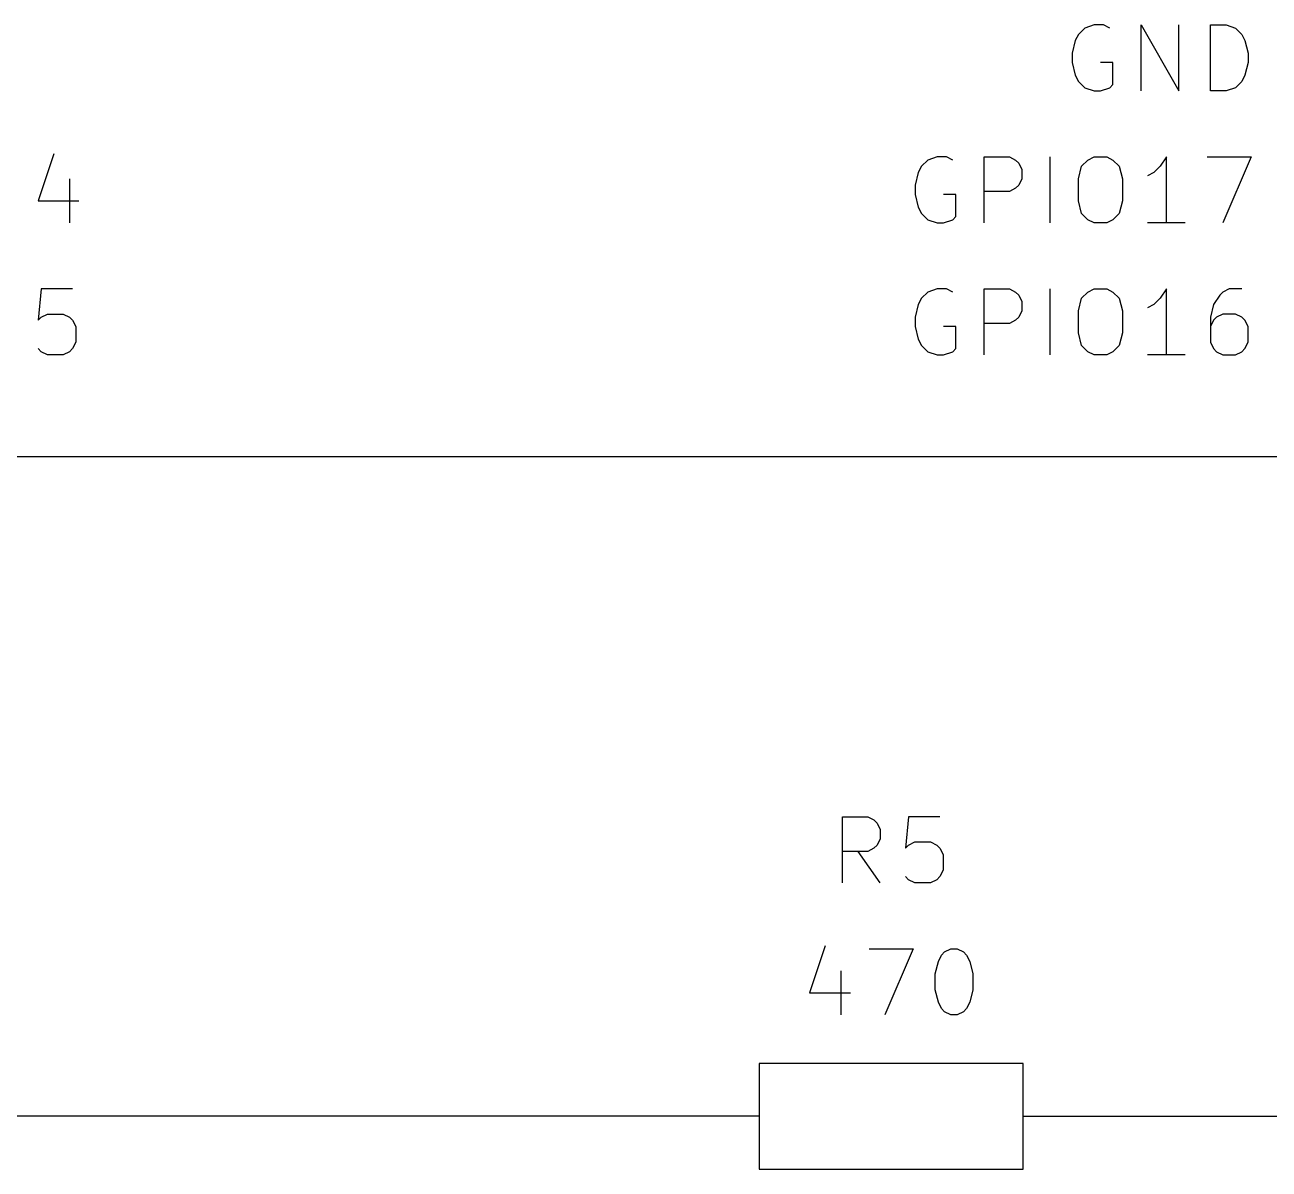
# Model space of a CAD drawing. Extents: x 0.4 to 11.3, y -7.9 to -0.4.
# Drawn here: x 5.243 to 6.186, y -4.09 to -3.223 of the extents above; entities that cross this region are included whole.
import ezdxf

# ---------------------------------------------------------------- set-up
doc = ezdxf.new("R2010")
doc.units = 0
doc.header["$MEASUREMENT"] = 0
for name, color, linetype in [('CYAN2', 4, 'CONTINUOUS'), ('GREEN3', 91, 'CONTINUOUS'), ('LYELLOW', 51, 'CONTINUOUS'), ('RED2', 1, 'CONTINUOUS')]:
    doc.layers.add(name, color=color, linetype=linetype)

msp = doc.modelspace()

# ---------------------------------------------------------------- linework, layer by layer
at = {"layer": 'CYAN2', "linetype": 'CONTINUOUS'}
for p, q in [((6.05381, -3.22313), (6.04667, -3.22551)), ((6.05381, -3.22313), (6.04667, -3.22551)), ((6.06095, -3.22313), (6.05381, -3.22313)), ((6.06095, -3.22313), (6.05381, -3.22313)), ((6.06571, -3.22551), (6.06095, -3.22313)), ((6.06571, -3.22551), (6.06095, -3.22313)), ((6.08952, -3.27313), (6.08952, -3.22313)), ((6.08952, -3.22313), (6.11809, -3.27313)), ((6.08952, -3.27313), (6.08952, -3.22313)), ((6.08952, -3.22313), (6.11809, -3.27313)), ((6.11809, -3.27313), (6.11809, -3.22313)), ((6.11809, -3.27313), (6.11809, -3.22313)), ((6.1419, -3.27313), (6.1419, -3.22313)), ((6.1419, -3.22313), (6.15381, -3.22313)), ((6.1419, -3.27313), (6.1419, -3.22313)), ((6.1419, -3.22313), (6.15381, -3.22313)), ((6.15381, -3.22313), (6.16095, -3.22551)), ((6.15381, -3.22313), (6.16095, -3.22551)), ((6.0419, -3.23028), (6.03952, -3.23504)), ((6.0419, -3.23028), (6.03952, -3.23504)), ((6.04667, -3.22551), (6.0419, -3.23028)), ((6.04667, -3.22551), (6.0419, -3.23028)), ((6.16095, -3.22551), (6.16571, -3.23028)), ((6.16095, -3.22551), (6.16571, -3.23028)), ((6.16571, -3.23028), (6.16809, -3.23504)), ((6.16571, -3.23028), (6.16809, -3.23504)), ((6.03952, -3.23504), (6.03714, -3.24456)), ((6.03952, -3.23504), (6.03714, -3.24456)), ((6.16809, -3.23504), (6.17047, -3.24456)), ((6.16809, -3.23504), (6.17047, -3.24456)), ((6.03714, -3.24456), (6.03714, -3.2517)), ((6.03714, -3.24456), (6.03714, -3.2517)), ((6.03714, -3.2517), (6.03952, -3.26122)), ((6.03714, -3.2517), (6.03952, -3.26122)), ((6.06809, -3.2517), (6.05857, -3.2517)), ((6.06809, -3.2517), (6.05857, -3.2517)), ((6.06809, -3.26837), (6.06809, -3.2517)), ((6.06809, -3.26837), (6.06809, -3.2517)), ((6.17047, -3.2517), (6.16809, -3.26122)), ((6.17047, -3.2517), (6.16809, -3.26122)), ((6.17047, -3.24456), (6.17047, -3.2517)), ((6.17047, -3.24456), (6.17047, -3.2517)), ((6.03952, -3.26122), (6.0419, -3.26599)), ((6.03952, -3.26122), (6.0419, -3.26599)), ((6.16809, -3.26122), (6.16571, -3.26599)), ((6.16809, -3.26122), (6.16571, -3.26599)), ((6.0419, -3.26599), (6.04667, -3.27075)), ((6.0419, -3.26599), (6.04667, -3.27075)), ((6.04667, -3.27075), (6.05381, -3.27313)), ((6.04667, -3.27075), (6.05381, -3.27313)), ((6.05857, -3.27313), (6.06571, -3.27075)), ((6.05857, -3.27313), (6.06571, -3.27075)), ((6.06571, -3.27075), (6.06809, -3.26837)), ((6.06571, -3.27075), (6.06809, -3.26837)), ((6.16095, -3.27075), (6.15381, -3.27313)), ((6.16095, -3.27075), (6.15381, -3.27313)), ((6.16571, -3.26599), (6.16095, -3.27075)), ((6.16571, -3.26599), (6.16095, -3.27075)), ((6.05381, -3.27313), (6.05857, -3.27313)), ((6.05381, -3.27313), (6.05857, -3.27313)), ((6.15381, -3.27313), (6.1419, -3.27313)), ((6.15381, -3.27313), (6.1419, -3.27313)), ((5.26524, -3.32075), (5.25333, -3.35646)), ((5.26524, -3.32075), (5.25333, -3.35646)), ((5.92762, -3.32551), (5.92285, -3.33028)), ((5.92762, -3.32551), (5.92285, -3.33028)), ((5.93476, -3.32313), (5.92762, -3.32551)), ((5.93476, -3.32313), (5.92762, -3.32551)), ((5.9419, -3.32313), (5.93476, -3.32313)), ((5.9419, -3.32313), (5.93476, -3.32313)), ((5.94667, -3.32551), (5.9419, -3.32313)), ((5.94667, -3.32551), (5.9419, -3.32313)), ((5.97047, -3.37313), (5.97047, -3.32313)), ((5.97047, -3.32313), (5.98952, -3.32313)), ((5.97047, -3.37313), (5.97047, -3.32313)), ((5.97047, -3.32313), (5.98952, -3.32313)), ((5.98952, -3.32313), (5.99428, -3.32551)), ((5.98952, -3.32313), (5.99428, -3.32551)), ((5.99428, -3.32551), (5.99667, -3.32789)), ((5.99428, -3.32551), (5.99667, -3.32789)), ((5.99667, -3.32789), (5.99904, -3.33265)), ((5.99667, -3.32789), (5.99904, -3.33265)), ((6.02047, -3.37313), (6.02047, -3.32313)), ((6.02047, -3.37313), (6.02047, -3.32313)), ((6.04428, -3.33028), (6.04905, -3.32551)), ((6.04428, -3.33028), (6.04905, -3.32551)), ((6.04905, -3.32551), (6.05381, -3.32313)), ((6.04905, -3.32551), (6.05381, -3.32313)), ((6.05381, -3.32313), (6.06333, -3.32313)), ((6.05381, -3.32313), (6.06333, -3.32313)), ((6.06333, -3.32313), (6.06809, -3.32551)), ((6.06333, -3.32313), (6.06809, -3.32551)), ((6.06809, -3.32551), (6.07285, -3.33028)), ((6.06809, -3.32551), (6.07285, -3.33028)), ((6.10857, -3.32313), (6.10381, -3.33028)), ((6.10857, -3.32313), (6.10381, -3.33028)), ((6.10857, -3.37313), (6.10857, -3.32313)), ((6.10857, -3.37313), (6.10857, -3.32313)), ((6.13952, -3.32313), (6.17285, -3.32313)), ((6.13952, -3.32313), (6.17285, -3.32313)), ((6.17285, -3.32313), (6.15143, -3.37313)), ((6.17285, -3.32313), (6.15143, -3.37313)), ((5.92047, -3.33504), (5.91809, -3.34456)), ((5.92047, -3.33504), (5.91809, -3.34456)), ((5.92285, -3.33028), (5.92047, -3.33504)), ((5.92285, -3.33028), (5.92047, -3.33504)), ((5.99904, -3.33265), (5.99904, -3.3398)), ((5.99904, -3.33265), (5.99904, -3.3398)), ((6.04191, -3.3398), (6.04428, -3.33028)), ((6.04191, -3.3398), (6.04428, -3.33028)), ((6.07285, -3.33028), (6.07524, -3.3398)), ((6.07285, -3.33028), (6.07524, -3.3398)), ((6.09905, -3.33504), (6.09429, -3.33742)), ((6.09905, -3.33504), (6.09429, -3.33742)), ((6.10381, -3.33028), (6.09905, -3.33504)), ((6.10381, -3.33028), (6.09905, -3.33504)), ((5.27714, -3.3398), (5.27714, -3.37313)), ((5.27714, -3.3398), (5.27714, -3.37313)), ((5.91809, -3.34456), (5.91809, -3.3517)), ((5.91809, -3.34456), (5.91809, -3.3517)), ((5.99428, -3.34694), (5.98952, -3.34932)), ((5.99428, -3.34694), (5.98952, -3.34932)), ((5.99667, -3.34456), (5.99428, -3.34694)), ((5.99667, -3.34456), (5.99428, -3.34694)), ((5.99904, -3.3398), (5.99667, -3.34456)), ((5.99904, -3.3398), (5.99667, -3.34456)), ((6.04191, -3.35646), (6.04191, -3.3398)), ((6.04191, -3.35646), (6.04191, -3.3398)), ((6.07524, -3.3398), (6.07524, -3.35646)), ((6.07524, -3.3398), (6.07524, -3.35646)), ((5.25333, -3.35646), (5.28428, -3.35646)), ((5.25333, -3.35646), (5.28428, -3.35646)), ((5.91809, -3.3517), (5.92047, -3.36122)), ((5.91809, -3.3517), (5.92047, -3.36122)), ((5.94904, -3.3517), (5.93952, -3.3517)), ((5.94904, -3.3517), (5.93952, -3.3517)), ((5.94904, -3.36837), (5.94904, -3.3517)), ((5.94904, -3.36837), (5.94904, -3.3517)), ((5.98952, -3.34932), (5.97047, -3.34932)), ((5.98952, -3.34932), (5.97047, -3.34932)), ((6.04428, -3.36599), (6.04191, -3.35646)), ((6.04428, -3.36599), (6.04191, -3.35646)), ((6.07524, -3.35646), (6.07285, -3.36599)), ((6.07524, -3.35646), (6.07285, -3.36599)), ((5.92047, -3.36122), (5.92285, -3.36599)), ((5.92047, -3.36122), (5.92285, -3.36599)), ((5.92285, -3.36599), (5.92762, -3.37075)), ((5.92285, -3.36599), (5.92762, -3.37075)), ((6.04905, -3.37075), (6.04428, -3.36599)), ((6.04905, -3.37075), (6.04428, -3.36599)), ((6.07285, -3.36599), (6.06809, -3.37075)), ((6.07285, -3.36599), (6.06809, -3.37075)), ((5.92762, -3.37075), (5.93476, -3.37313)), ((5.92762, -3.37075), (5.93476, -3.37313)), ((5.93476, -3.37313), (5.93952, -3.37313)), ((5.93476, -3.37313), (5.93952, -3.37313)), ((5.93952, -3.37313), (5.94667, -3.37075)), ((5.93952, -3.37313), (5.94667, -3.37075)), ((5.94667, -3.37075), (5.94904, -3.36837)), ((5.94667, -3.37075), (5.94904, -3.36837)), ((6.05381, -3.37313), (6.04905, -3.37075)), ((6.05381, -3.37313), (6.04905, -3.37075)), ((6.06333, -3.37313), (6.05381, -3.37313)), ((6.06333, -3.37313), (6.05381, -3.37313)), ((6.06809, -3.37075), (6.06333, -3.37313)), ((6.06809, -3.37075), (6.06333, -3.37313)), ((6.12286, -3.37313), (6.09429, -3.37313)), ((6.12286, -3.37313), (6.09429, -3.37313)), ((5.25571, -3.42313), (5.25333, -3.44694)), ((5.25571, -3.42313), (5.25333, -3.44694)), ((5.27952, -3.42313), (5.25571, -3.42313)), ((5.27952, -3.42313), (5.25571, -3.42313)), ((5.93476, -3.42313), (5.92762, -3.42551)), ((5.93476, -3.42313), (5.92762, -3.42551)), ((5.9419, -3.42313), (5.93476, -3.42313)), ((5.9419, -3.42313), (5.93476, -3.42313)), ((5.94667, -3.42551), (5.9419, -3.42313)), ((5.94667, -3.42551), (5.9419, -3.42313)), ((5.97047, -3.47313), (5.97047, -3.42313)), ((5.97047, -3.42313), (5.98952, -3.42313)), ((5.97047, -3.47313), (5.97047, -3.42313)), ((5.97047, -3.42313), (5.98952, -3.42313)), ((5.98952, -3.42313), (5.99428, -3.42551)), ((5.98952, -3.42313), (5.99428, -3.42551)), ((6.02047, -3.47313), (6.02047, -3.42313)), ((6.02047, -3.47313), (6.02047, -3.42313)), ((6.04905, -3.42551), (6.05381, -3.42313)), ((6.04905, -3.42551), (6.05381, -3.42313)), ((6.05381, -3.42313), (6.06333, -3.42313)), ((6.05381, -3.42313), (6.06333, -3.42313)), ((6.06333, -3.42313), (6.06809, -3.42551)), ((6.06333, -3.42313), (6.06809, -3.42551)), ((6.10857, -3.42313), (6.10381, -3.43028)), ((6.10857, -3.42313), (6.10381, -3.43028)), ((6.10857, -3.47313), (6.10857, -3.42313)), ((6.10857, -3.47313), (6.10857, -3.42313)), ((6.15619, -3.42313), (6.15143, -3.42551)), ((6.15619, -3.42313), (6.15143, -3.42551)), ((6.16571, -3.42313), (6.15619, -3.42313)), ((6.16571, -3.42313), (6.15619, -3.42313)), ((5.92285, -3.43028), (5.92047, -3.43504)), ((5.92285, -3.43028), (5.92047, -3.43504)), ((5.92762, -3.42551), (5.92285, -3.43028)), ((5.92762, -3.42551), (5.92285, -3.43028)), ((5.99428, -3.42551), (5.99667, -3.42789)), ((5.99428, -3.42551), (5.99667, -3.42789)), ((5.99667, -3.42789), (5.99904, -3.43265)), ((5.99667, -3.42789), (5.99904, -3.43265)), ((5.99904, -3.43265), (5.99904, -3.4398)), ((5.99904, -3.43265), (5.99904, -3.4398)), ((6.04191, -3.4398), (6.04428, -3.43028)), ((6.04191, -3.4398), (6.04428, -3.43028)), ((6.04428, -3.43028), (6.04905, -3.42551)), ((6.04428, -3.43028), (6.04905, -3.42551)), ((6.06809, -3.42551), (6.07285, -3.43028)), ((6.06809, -3.42551), (6.07285, -3.43028)), ((6.07285, -3.43028), (6.07524, -3.4398)), ((6.07285, -3.43028), (6.07524, -3.4398)), ((6.10381, -3.43028), (6.09905, -3.43504)), ((6.10381, -3.43028), (6.09905, -3.43504)), ((6.14905, -3.42789), (6.14428, -3.43504)), ((6.14905, -3.42789), (6.14428, -3.43504)), ((6.15143, -3.42551), (6.14905, -3.42789)), ((6.15143, -3.42551), (6.14905, -3.42789)), ((5.25571, -3.44456), (5.26048, -3.44218)), ((5.25571, -3.44456), (5.26048, -3.44218)), ((5.26048, -3.44218), (5.27238, -3.44218)), ((5.26048, -3.44218), (5.27238, -3.44218)), ((5.27238, -3.44218), (5.27714, -3.44456)), ((5.27238, -3.44218), (5.27714, -3.44456)), ((5.92047, -3.43504), (5.91809, -3.44456)), ((5.92047, -3.43504), (5.91809, -3.44456)), ((5.99904, -3.4398), (5.99667, -3.44456)), ((5.99904, -3.4398), (5.99667, -3.44456)), ((6.04191, -3.45646), (6.04191, -3.4398)), ((6.04191, -3.45646), (6.04191, -3.4398)), ((6.07524, -3.4398), (6.07524, -3.45646)), ((6.07524, -3.4398), (6.07524, -3.45646)), ((6.09905, -3.43504), (6.09429, -3.43742)), ((6.09905, -3.43504), (6.09429, -3.43742)), ((6.14428, -3.43504), (6.14191, -3.44456)), ((6.14428, -3.43504), (6.14191, -3.44456)), ((6.15143, -3.44218), (6.14667, -3.44456)), ((6.15143, -3.44218), (6.14667, -3.44456)), ((6.16095, -3.44218), (6.15143, -3.44218)), ((6.16095, -3.44218), (6.15143, -3.44218)), ((6.16571, -3.44456), (6.16095, -3.44218)), ((6.16571, -3.44456), (6.16095, -3.44218)), ((5.25333, -3.44694), (5.25571, -3.44456)), ((5.25333, -3.44694), (5.25571, -3.44456)), ((5.27714, -3.44456), (5.27952, -3.44694)), ((5.27714, -3.44456), (5.27952, -3.44694)), ((5.27952, -3.44694), (5.28191, -3.4517)), ((5.27952, -3.44694), (5.28191, -3.4517)), ((5.28191, -3.4517), (5.28191, -3.46361)), ((5.28191, -3.4517), (5.28191, -3.46361)), ((5.91809, -3.44456), (5.91809, -3.4517)), ((5.91809, -3.44456), (5.91809, -3.4517)), ((5.91809, -3.4517), (5.92047, -3.46122)), ((5.91809, -3.4517), (5.92047, -3.46122)), ((5.94904, -3.4517), (5.93952, -3.4517)), ((5.94904, -3.4517), (5.93952, -3.4517)), ((5.94904, -3.46837), (5.94904, -3.4517)), ((5.94904, -3.46837), (5.94904, -3.4517)), ((5.98952, -3.44932), (5.97047, -3.44932)), ((5.98952, -3.44932), (5.97047, -3.44932)), ((5.99428, -3.44694), (5.98952, -3.44932)), ((5.99428, -3.44694), (5.98952, -3.44932)), ((5.99667, -3.44456), (5.99428, -3.44694)), ((5.99667, -3.44456), (5.99428, -3.44694)), ((6.14191, -3.44456), (6.14191, -3.46361)), ((6.14191, -3.44456), (6.14191, -3.46361)), ((6.14428, -3.44694), (6.14191, -3.4517)), ((6.14428, -3.44694), (6.14191, -3.4517)), ((6.14667, -3.44456), (6.14428, -3.44694)), ((6.14667, -3.44456), (6.14428, -3.44694)), ((6.16809, -3.44694), (6.16571, -3.44456)), ((6.16809, -3.44694), (6.16571, -3.44456)), ((6.17048, -3.4517), (6.16809, -3.44694)), ((6.17048, -3.4517), (6.16809, -3.44694)), ((6.17048, -3.46361), (6.17048, -3.4517)), ((6.17048, -3.46361), (6.17048, -3.4517)), ((6.04428, -3.46599), (6.04191, -3.45646)), ((6.04428, -3.46599), (6.04191, -3.45646)), ((6.07524, -3.45646), (6.07285, -3.46599)), ((6.07524, -3.45646), (6.07285, -3.46599)), ((5.25571, -3.47075), (5.25333, -3.46837)), ((5.25571, -3.47075), (5.25333, -3.46837)), ((5.27952, -3.46837), (5.27714, -3.47075)), ((5.27952, -3.46837), (5.27714, -3.47075)), ((5.28191, -3.46361), (5.27952, -3.46837)), ((5.28191, -3.46361), (5.27952, -3.46837)), ((5.92047, -3.46122), (5.92285, -3.46599)), ((5.92047, -3.46122), (5.92285, -3.46599)), ((5.92285, -3.46599), (5.92762, -3.47075)), ((5.92285, -3.46599), (5.92762, -3.47075)), ((5.94667, -3.47075), (5.94904, -3.46837)), ((5.94667, -3.47075), (5.94904, -3.46837)), ((6.04905, -3.47075), (6.04428, -3.46599)), ((6.04905, -3.47075), (6.04428, -3.46599)), ((6.07285, -3.46599), (6.06809, -3.47075)), ((6.07285, -3.46599), (6.06809, -3.47075)), ((6.14191, -3.46361), (6.14428, -3.46837)), ((6.14191, -3.46361), (6.14428, -3.46837)), ((6.14428, -3.46837), (6.14667, -3.47075)), ((6.14428, -3.46837), (6.14667, -3.47075)), ((6.16571, -3.47075), (6.16809, -3.46837)), ((6.16571, -3.47075), (6.16809, -3.46837)), ((6.16809, -3.46837), (6.17048, -3.46361)), ((6.16809, -3.46837), (6.17048, -3.46361)), ((5.26048, -3.47313), (5.25571, -3.47075)), ((5.26048, -3.47313), (5.25571, -3.47075)), ((5.27238, -3.47313), (5.26048, -3.47313)), ((5.27238, -3.47313), (5.26048, -3.47313)), ((5.27714, -3.47075), (5.27238, -3.47313)), ((5.27714, -3.47075), (5.27238, -3.47313)), ((5.92762, -3.47075), (5.93476, -3.47313)), ((5.92762, -3.47075), (5.93476, -3.47313)), ((5.93476, -3.47313), (5.93952, -3.47313)), ((5.93476, -3.47313), (5.93952, -3.47313)), ((5.93952, -3.47313), (5.94667, -3.47075)), ((5.93952, -3.47313), (5.94667, -3.47075)), ((6.05381, -3.47313), (6.04905, -3.47075)), ((6.05381, -3.47313), (6.04905, -3.47075)), ((6.06333, -3.47313), (6.05381, -3.47313)), ((6.06333, -3.47313), (6.05381, -3.47313)), ((6.06809, -3.47075), (6.06333, -3.47313)), ((6.06809, -3.47075), (6.06333, -3.47313)), ((6.12286, -3.47313), (6.09429, -3.47313)), ((6.12286, -3.47313), (6.09429, -3.47313)), ((6.14667, -3.47075), (6.15143, -3.47313)), ((6.14667, -3.47075), (6.15143, -3.47313)), ((6.15143, -3.47313), (6.16095, -3.47313)), ((6.15143, -3.47313), (6.16095, -3.47313)), ((6.16095, -3.47313), (6.16571, -3.47075)), ((6.16095, -3.47313), (6.16571, -3.47075)), ((5.86309, -3.87313), (5.86309, -3.82313)), ((5.86309, -3.82313), (5.88214, -3.82313)), ((5.88214, -3.82313), (5.8869, -3.82551)), ((5.8869, -3.82551), (5.88928, -3.82789)), ((5.88928, -3.82789), (5.89166, -3.83265)), ((5.91309, -3.82313), (5.91071, -3.84694)), ((5.9369, -3.82313), (5.91309, -3.82313)), ((5.89166, -3.83265), (5.89166, -3.8398)), ((5.8869, -3.84694), (5.88214, -3.84932)), ((5.88928, -3.84456), (5.8869, -3.84694)), ((5.89166, -3.8398), (5.88928, -3.84456)), ((5.91071, -3.84694), (5.91309, -3.84456)), ((5.91309, -3.84456), (5.91785, -3.84218)), ((5.91785, -3.84218), (5.92976, -3.84218)), ((5.92976, -3.84218), (5.93452, -3.84456)), ((5.93452, -3.84456), (5.9369, -3.84694)), ((5.9369, -3.84694), (5.93928, -3.8517)), ((5.88214, -3.84932), (5.86309, -3.84932)), ((5.89166, -3.87313), (5.875, -3.84932)), ((5.93928, -3.8517), (5.93928, -3.86361)), ((5.93928, -3.86361), (5.9369, -3.86837)), ((5.91309, -3.87075), (5.91071, -3.86837)), ((5.91785, -3.87313), (5.91309, -3.87075)), ((5.92976, -3.87313), (5.91785, -3.87313)), ((5.93452, -3.87075), (5.92976, -3.87313)), ((5.9369, -3.86837), (5.93452, -3.87075)), ((5.85, -3.92075), (5.83809, -3.95646)), ((5.88333, -3.92313), (5.91666, -3.92313)), ((5.91666, -3.92313), (5.89524, -3.97313)), ((5.94047, -3.92551), (5.94523, -3.92313)), ((5.94523, -3.92313), (5.95, -3.92313)), ((5.95, -3.92313), (5.95476, -3.92551)), ((5.93333, -3.94218), (5.93571, -3.93265)), ((5.93571, -3.93265), (5.93809, -3.92789)), ((5.93809, -3.92789), (5.94047, -3.92551)), ((5.95476, -3.92551), (5.95714, -3.92789)), ((5.95714, -3.92789), (5.95952, -3.93265)), ((5.95952, -3.93265), (5.9619, -3.94218)), ((5.8619, -3.9398), (5.8619, -3.97313)), ((5.93333, -3.95408), (5.93333, -3.94218)), ((5.9619, -3.94218), (5.9619, -3.95408)), ((5.83809, -3.95646), (5.86904, -3.95646)), ((5.93571, -3.96361), (5.93333, -3.95408)), ((5.9619, -3.95408), (5.95952, -3.96361)), ((5.93809, -3.96837), (5.93571, -3.96361)), ((5.94047, -3.97075), (5.93809, -3.96837)), ((5.95714, -3.96837), (5.95476, -3.97075)), ((5.95952, -3.96361), (5.95714, -3.96837)), ((5.94523, -3.97313), (5.94047, -3.97075)), ((5.95, -3.97313), (5.94523, -3.97313)), ((5.95476, -3.97075), (5.95, -3.97313))]:
    msp.add_line(p, q, dxfattribs=at)
at = {"layer": 'GREEN3', "linetype": 'CONTINUOUS'}
for p, q in [((5.75, -4.05), (4.45, -4.05)), ((6.05, -4.05), (6.8, -4.05))]:
    msp.add_line(p, q, dxfattribs=at)
at = {"layer": 'LYELLOW', "linetype": 'CONTINUOUS'}
msp.add_line((5, -3.55), (6.2, -3.55), dxfattribs=at)
at = {"layer": 'RED2', "linetype": 'CONTINUOUS'}
for p, q in [((5, -3.55), (6.2, -3.55)), ((6, -4.01), (5.8, -4.01)), ((5.8, -4.01), (5.8, -4.09)), ((6, -4.09), (6, -4.01)), ((5.8, -4.05), (5.75, -4.05)), ((6, -4.05), (6.05, -4.05)), ((5.8, -4.09), (6, -4.09))]:
    msp.add_line(p, q, dxfattribs=at)

doc.saveas('drawing.dxf')
